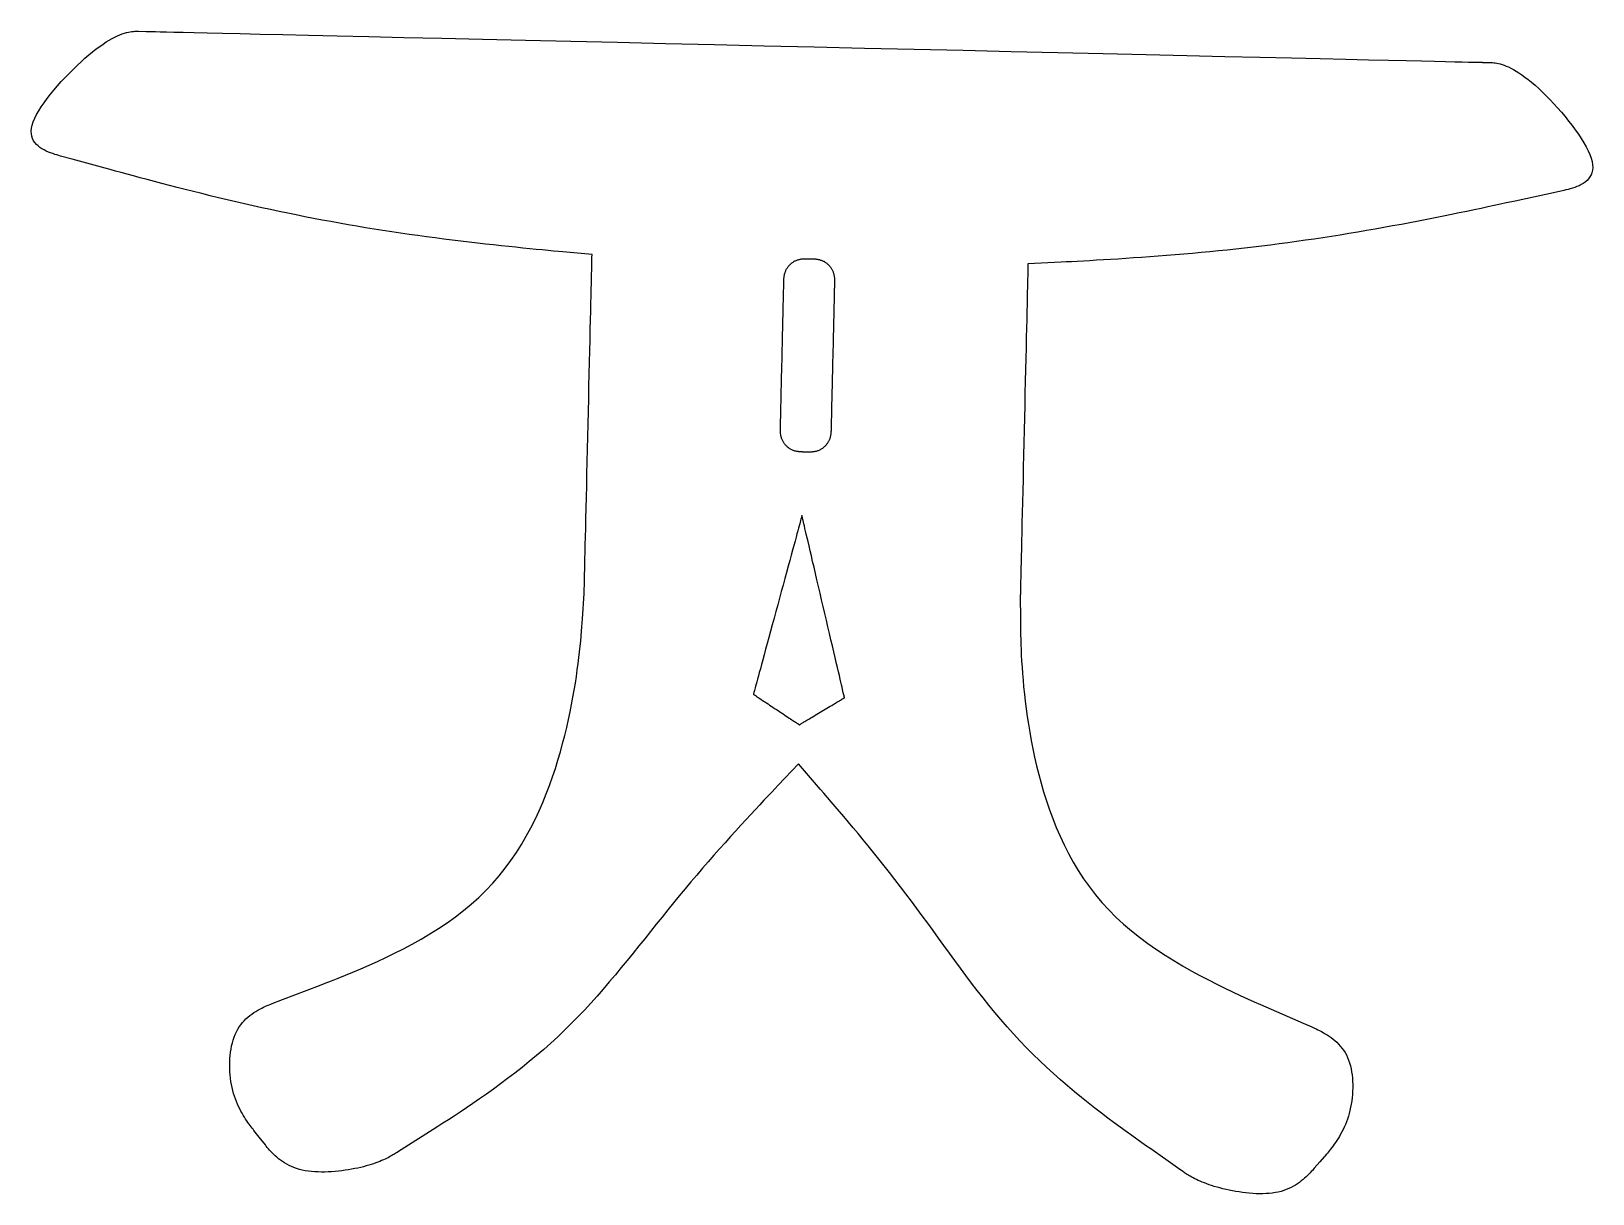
# Model space of a CAD drawing. Header units: millimetres. Extents: x -1615 to -947, y -821 to -185.
# Drawn here: x -1092.6 to -947.3, y -445.3 to -337.1 of the extents above; entities that cross this region are included whole.
import ezdxf

# ---------------------------------------------------------------- set-up
doc = ezdxf.new("R2010")
doc.units = ezdxf.units.MM

msp = doc.modelspace()

# ---------------------------------------------------------------- linework, layer by layer
at = {"flags": 128}
for points in [[(-1021.188716, -405.306535), (-1023.063889, -407.287005), (-1023.358975, -407.598731), (-1023.680661, -407.938978), (-1024.027426, -408.306558), (-1024.397739, -408.700283), (-1024.790078, -409.118968), (-1025.202914, -409.561425), (-1025.634725, -410.026465), (-1026.083983, -410.512905), (-1026.549162, -411.019556), (-1027.028738, -411.545231), (-1027.521184, -412.088743), (-1028.024974, -412.648904), (-1028.538583, -413.224529), (-1029.060485, -413.81443), (-1029.589154, -414.41742), (-1030.123065, -415.032311), (-1030.660691, -415.657918), (-1031.200508, -416.293053), (-1031.74099, -416.936529), (-1032.280609, -417.587159), (-1032.818223, -418.24381), (-1033.354209, -418.905568), (-1033.889332, -419.571572), (-1034.424349, -420.240961), (-1034.960022, -420.912875), (-1035.497113, -421.586455), (-1036.036382, -422.260838), (-1036.57859, -422.935165), (-1037.124498, -423.608574), (-1037.674867, -424.280206), (-1038.230457, -424.9492), (-1038.79203, -425.614696), (-1039.360346, -426.275833), (-1039.936166, -426.93175), (-1040.520251, -427.581588), (-1041.113363, -428.224485), (-1041.716261, -428.859581), (-1042.329708, -429.486016), (-1042.954462, -430.10293), (-1043.591286, -430.70946), (-1044.240385, -431.304781), (-1044.899746, -431.8882), (-1045.566796, -432.459057), (-1046.238965, -433.016694), (-1046.913686, -433.560449), (-1047.588387, -434.089664), (-1048.260497, -434.603681), (-1048.927447, -435.101839), (-1049.586668, -435.583478), (-1050.235588, -436.04794), (-1050.871638, -436.494564), (-1051.492248, -436.922692), (-1052.094847, -437.331665), (-1052.676866, -437.720822), (-1053.235736, -438.089505), (-1053.768883, -438.437053), (-1054.27374, -438.762808), (-1054.747737, -439.06611), (-1055.188303, -439.346299), (-1058.164257, -441.231464), (-1058.61332, -441.515919), (-1058.684092, -441.560669), (-1058.76187, -441.609371), (-1058.846922, -441.661714), (-1058.939517, -441.717382), (-1059.039924, -441.776062), (-1059.148414, -441.83744), (-1059.265253, -441.901204), (-1059.390713, -441.967039), (-1059.525061, -442.034631), (-1059.668568, -442.103666), (-1059.821502, -442.173833), (-1059.984132, -442.244815), (-1060.156727, -442.316301), (-1060.339558, -442.387976), (-1060.532892, -442.459526), (-1060.736999, -442.530638), (-1060.952148, -442.600998), (-1061.178608, -442.670293), (-1061.416648, -442.738208), (-1061.666538, -442.804431), (-1061.928306, -442.868618), (-1062.201015, -442.930313), (-1062.483491, -442.98903), (-1062.774557, -443.044282), (-1063.073037, -443.095584), (-1063.377754, -443.14245), (-1063.687533, -443.184393), (-1064.001197, -443.220929), (-1064.31757, -443.25157), (-1064.635476, -443.275833), (-1064.953738, -443.293228), (-1065.271181, -443.303273), (-1065.586628, -443.305479), (-1065.898904, -443.299361), (-1066.206832, -443.284434), (-1066.509235, -443.260211), (-1066.804937, -443.226207), (-1067.092764, -443.181936), (-1067.371538, -443.12691), (-1067.640083, -443.060646), (-1067.89745, -442.982914), (-1068.143612, -442.894516), (-1068.378764, -442.796512), (-1068.603104, -442.689962), (-1068.81683, -442.575924), (-1069.020139, -442.455458), (-1069.213231, -442.329624), (-1069.396301, -442.199481), (-1069.569549, -442.06609), (-1069.733172, -441.930508), (-1069.887368, -441.793796), (-1070.032334, -441.657015), (-1070.168269, -441.521221), (-1070.295369, -441.387475), (-1070.413834, -441.256839), (-1070.52386, -441.130368), (-1070.625646, -441.009126), (-1070.719389, -440.89417), (-1070.805287, -440.786559), (-1071.380162, -440.056358), (-1071.876726, -439.425363), (-1071.954807, -439.325991), (-1072.039568, -439.21721), (-1072.130243, -439.099076), (-1072.226062, -438.971648), (-1072.326259, -438.834979), (-1072.430066, -438.689128), (-1072.536714, -438.53415), (-1072.645436, -438.370102), (-1072.755464, -438.197039), (-1072.866031, -438.01502), (-1072.976368, -437.824098), (-1073.085708, -437.624331), (-1073.193282, -437.415777), (-1073.298324, -437.198491), (-1073.400066, -436.972528), (-1073.497739, -436.737947), (-1073.590576, -436.494802), (-1073.677808, -436.243151), (-1073.75867, -435.983049), (-1073.832391, -435.714553), (-1073.898299, -435.437889), (-1073.956098, -435.153957), (-1074.005587, -434.863826), (-1074.046561, -434.568566), (-1074.078821, -434.269246), (-1074.102164, -433.966936), (-1074.116387, -433.662703), (-1074.12129, -433.35762), (-1074.11667, -433.052753), (-1074.102325, -432.749175), (-1074.078054, -432.447953), (-1074.043654, -432.150156), (-1073.998922, -431.856854), (-1073.94366, -431.569117), (-1073.877662, -431.288014), (-1073.800728, -431.014615), (-1073.712655, -430.749988), (-1073.613243, -430.495204), (-1073.502288, -430.251331), (-1073.379589, -430.019439), (-1073.24518, -429.80035), (-1073.100045, -429.593896), (-1072.945397, -429.399663), (-1072.782456, -429.217235), (-1072.612438, -429.046199), (-1072.436562, -428.886137), (-1072.256047, -428.736638), (-1072.072107, -428.597283), (-1071.885962, -428.46766), (-1071.698829, -428.347354), (-1071.511926, -428.235947), (-1071.32647, -428.133028), (-1071.143677, -428.03818), (-1070.964767, -427.950988), (-1070.790957, -427.871038), (-1070.623464, -427.797915), (-1070.463505, -427.731203), (-1070.312299, -427.670488), (-1070.171064, -427.615355), (-1069.214019, -427.248584), (-1065.780202, -425.933419), (-1065.240096, -425.726244), (-1064.652804, -425.499118), (-1064.022648, -425.251819), (-1063.35395, -424.984125), (-1062.651031, -424.695813), (-1061.918213, -424.386659), (-1061.159817, -424.056441), (-1060.380165, -423.704936), (-1059.583578, -423.331923), (-1058.774379, -422.937179), (-1057.956888, -422.520479), (-1057.135427, -422.081602), (-1056.314319, -421.620325), (-1055.497883, -421.136425), (-1054.690443, -420.629679), (-1053.896319, -420.099866), (-1053.119834, -419.546762), (-1052.365309, -418.970143), (-1051.637065, -418.369789), (-1050.939424, -417.745475), (-1050.275817, -417.097327), (-1049.646111, -416.426858), (-1049.049285, -415.735929), (-1048.484313, -415.026401), (-1047.950176, -414.300135), (-1047.445847, -413.558991), (-1046.970305, -412.80483), (-1046.522528, -412.039514), (-1046.101492, -411.264902), (-1045.706174, -410.482857), (-1045.33555, -409.695239), (-1044.988599, -408.903909), (-1044.664297, -408.110727), (-1044.361623, -407.317554), (-1044.07955, -406.526252), (-1043.817058, -405.738682), (-1043.573125, -404.956702), (-1043.346724, -404.182177), (-1043.136837, -403.416965), (-1042.942436, -402.662928), (-1042.76257, -401.921764), (-1042.596551, -401.194529), (-1042.443765, -400.482112), (-1042.303591, -399.785407), (-1042.175412, -399.105305), (-1042.058613, -398.442698), (-1041.952574, -397.798479), (-1041.856679, -397.173537), (-1041.770311, -396.568767), (-1041.692851, -395.98506), (-1041.623682, -395.423307), (-1041.562187, -394.884401), (-1041.507749, -394.369233), (-1041.459749, -393.878695), (-1041.417572, -393.413681), (-1041.380597, -392.975079), (-1041.348211, -392.563784), (-1041.319793, -392.180688), (-1041.294728, -391.82668), (-1041.131263, -389.444408), (-1041.131249, -389.443752), (-1041.131143, -389.439154), (-1041.130854, -389.426676), (-1041.130291, -389.402377), (-1041.129364, -389.362315), (-1041.127981, -389.302552), (-1041.126051, -389.219146), (-1041.123483, -389.108156), (-1041.120185, -388.965644), (-1041.116067, -388.787667), (-1041.111036, -388.570286), (-1041.105003, -388.30956), (-1041.097875, -388.001549), (-1041.089562, -387.642311), (-1041.079973, -387.227908), (-1041.069016, -386.754398), (-1041.056599, -386.217841), (-1041.042632, -385.614296), (-1041.027025, -384.939824), (-1041.009685, -384.190482), (-1040.990566, -383.364302), (-1040.969806, -382.467195), (-1040.947588, -381.50704), (-1040.924093, -380.491719), (-1040.899503, -379.429112), (-1040.874002, -378.327102), (-1040.847771, -377.193567), (-1040.820993, -376.03639), (-1040.793851, -374.863451), (-1040.766526, -373.682631), (-1040.739201, -372.501812), (-1040.712058, -371.328872), (-1040.68528, -370.171695), (-1040.659049, -369.038161), (-1040.633548, -367.93615), (-1040.608959, -366.873544), (-1040.585464, -365.858223), (-1040.563246, -364.898068), (-1040.542485, -364.00096), (-1040.523367, -363.174781), (-1040.506027, -362.425439), (-1040.490419, -361.750966), (-1040.476453, -361.147421), (-1040.464036, -360.610865), (-1040.453079, -360.137354), (-1040.443489, -359.722951), (-1040.435176, -359.363714), (-1040.428049, -359.055702), (-1040.422016, -358.794977), (-1040.416986, -358.577595), (-1040.412866, -358.399619), (-1040.409569, -358.257106), (-1040.407001, -358.146117), (-1040.405071, -358.062711), (-1040.403687, -358.002948), (-1040.40276, -357.962886), (-1040.402198, -357.938587), (-1040.40191, -357.926108), (-1040.401803, -357.921511), (-1040.401788, -357.920855), (-1043.108522, -357.66549), (-1043.534491, -357.625273), (-1043.999018, -357.581238), (-1044.500057, -357.533397), (-1045.035562, -357.481765), (-1045.603492, -357.426352), (-1046.2018, -357.367174), (-1046.828442, -357.304241), (-1047.481375, -357.237566), (-1048.158552, -357.167164), (-1048.857931, -357.093044), (-1049.577465, -357.015222), (-1050.315112, -356.933709), (-1051.068827, -356.84852), (-1051.836564, -356.759664), (-1052.61628, -356.667156), (-1053.40593, -356.571009), (-1054.203471, -356.471235), (-1055.006856, -356.367847), (-1055.814043, -356.260858), (-1056.622985, -356.15028), (-1057.43198, -356.036124), (-1058.24069, -355.918391), (-1059.049115, -355.797082), (-1059.85726, -355.672197), (-1060.665124, -355.543732), (-1061.472712, -355.411691), (-1062.280024, -355.276071), (-1063.087065, -355.136871), (-1063.893834, -354.994094), (-1064.700334, -354.847736), (-1065.506567, -354.697798), (-1066.312538, -354.54428), (-1067.118245, -354.387181), (-1067.923693, -354.2265), (-1068.728883, -354.062239), (-1069.533818, -353.894394), (-1070.338499, -353.722968), (-1071.142929, -353.547958), (-1071.94711, -353.369365), (-1072.751044, -353.187188), (-1073.5544, -353.001549), (-1074.355523, -352.813055), (-1075.152417, -352.622433), (-1075.943093, -352.430414), (-1076.725559, -352.237725), (-1077.497825, -352.045096), (-1078.2579, -351.853255), (-1079.003792, -351.66293), (-1079.73351, -351.474853), (-1080.445061, -351.289749), (-1081.136457, -351.108348), (-1081.805705, -350.93138), (-1082.450814, -350.759571), (-1083.069793, -350.593652), (-1083.660651, -350.434352), (-1084.221397, -350.282398), (-1084.750039, -350.13852), (-1085.244587, -350.003446), (-1085.703048, -349.877905), (-1088.794648, -349.029924), (-1089.859264, -348.737868), (-1090.026473, -348.691729), (-1090.20685, -348.640371), (-1090.397594, -348.582952), (-1090.595901, -348.518634), (-1090.79897, -348.446579), (-1091.004001, -348.365945), (-1091.208189, -348.275895), (-1091.408734, -348.175587), (-1091.602836, -348.064184), (-1091.787691, -347.940846), (-1091.960497, -347.804733), (-1092.118454, -347.655006), (-1092.258759, -347.490826), (-1092.378611, -347.311353), (-1092.475208, -347.115749), (-1092.545747, -346.903172), (-1092.587428, -346.672785), (-1092.597449, -346.423747), (-1092.573008, -346.155221), (-1092.511304, -345.866364), (-1092.410459, -345.556871), (-1092.272303, -345.228556), (-1092.09959, -344.883765), (-1091.895073, -344.524845), (-1091.661508, -344.154142), (-1091.401646, -343.774002), (-1091.118244, -343.386773), (-1090.814055, -342.9948), (-1090.491833, -342.600429), (-1090.154331, -342.206008), (-1089.804306, -341.813882), (-1089.444509, -341.426397), (-1089.077695, -341.045901), (-1088.706618, -340.674739), (-1088.334034, -340.315258), (-1087.962695, -339.969805), (-1087.595355, -339.640725), (-1087.234769, -339.330365), (-1086.883689, -339.041071), (-1086.544873, -338.77519), (-1086.220563, -338.534461), (-1085.910973, -338.318193), (-1085.615803, -338.125086), (-1085.334761, -337.953844), (-1085.067547, -337.803166), (-1084.813865, -337.671755), (-1084.573417, -337.558314), (-1084.34591, -337.461542), (-1084.131042, -337.380141), (-1083.92852, -337.312814), (-1083.738046, -337.25826), (-1083.559324, -337.215183), (-1083.392056, -337.182283), (-1083.235946, -337.158264), (-1083.090697, -337.141825), (-1082.956013, -337.131668), (-1082.831596, -337.126496), (-1082.717149, -337.125007), (-1082.612377, -337.125907), (-1081.911615, -337.141891), (-1081.909023, -337.14195), (-1081.890882, -337.14237), (-1081.84164, -337.14351), (-1081.745748, -337.145728), (-1081.587658, -337.149386), (-1081.351816, -337.154843), (-1081.022676, -337.162458), (-1080.584685, -337.172592), (-1080.022295, -337.185603), (-1079.319955, -337.201854), (-1078.462116, -337.221701), (-1077.433227, -337.245507), (-1076.217739, -337.273629), (-1074.800101, -337.306429), (-1073.164764, -337.344266), (-1071.296177, -337.387499), (-1069.178792, -337.436489), (-1066.797057, -337.491594), (-1064.135423, -337.553177), (-1061.17834, -337.621595), (-1057.918032, -337.697028), (-1054.377825, -337.778938), (-1050.588819, -337.866603), (-1046.582114, -337.959306), (-1042.388809, -338.056326), (-1038.040005, -338.156944), (-1033.5668, -338.26044), (-1029.000297, -338.366096), (-1024.371592, -338.473189), (-1019.711789, -338.581002), (-1015.051986, -338.688816), (-1010.423282, -338.79591), (-1005.856778, -338.901564), (-1001.383575, -339.005061), (-997.03477, -339.105678), (-992.841465, -339.202698), (-988.83476, -339.295401), (-985.045753, -339.383068), (-981.505547, -339.464977), (-978.245239, -339.540411), (-975.288156, -339.608828), (-972.626522, -339.67041), (-970.244787, -339.725516), (-968.127401, -339.774506), (-966.258814, -339.817739), (-964.623478, -339.855576), (-963.20584, -339.888375), (-961.990352, -339.916498), (-960.961463, -339.940303), (-960.103623, -339.960152), (-959.401284, -339.976401), (-958.838894, -339.989414), (-958.400904, -339.999547), (-958.071763, -340.007163), (-957.835922, -340.012619), (-957.67783, -340.016277), (-957.581939, -340.018495), (-957.532698, -340.019635), (-957.514556, -340.020054), (-957.511964, -340.020115), (-956.906567, -340.034081), (-956.811177, -340.0365), (-956.70647, -340.040445), (-956.592205, -340.047234), (-956.468148, -340.058181), (-956.334058, -340.074606), (-956.189701, -340.097823), (-956.034836, -340.129151), (-955.869228, -340.169904), (-955.692637, -340.221402), (-955.504828, -340.284959), (-955.305562, -340.361893), (-955.094602, -340.45352), (-954.871711, -340.561157), (-954.63665, -340.686122), (-954.389181, -340.82973), (-954.129069, -340.993298), (-953.856073, -341.178143), (-953.569959, -341.385582), (-953.270487, -341.616931), (-952.957421, -341.873508), (-952.631002, -342.155994), (-952.293397, -342.462536), (-951.947253, -342.790643), (-951.595215, -343.137828), (-951.239929, -343.501602), (-950.884042, -343.879476), (-950.530201, -344.268959), (-950.181051, -344.667565), (-949.839239, -345.072804), (-949.507411, -345.482188), (-949.188213, -345.893226), (-948.884292, -346.303431), (-948.598294, -346.710313), (-948.332865, -347.111386), (-948.090651, -347.504157), (-947.874299, -347.88614), (-947.686456, -348.254844), (-947.529766, -348.607783), (-947.406877, -348.942465), (-947.320435, -349.256404), (-947.272184, -349.547689), (-947.260262, -349.816725), (-947.281907, -350.0645), (-947.334354, -350.291999), (-947.414839, -350.500207), (-947.520599, -350.69011), (-947.64887, -350.862695), (-947.79689, -351.018944), (-947.961893, -351.159846), (-948.141116, -351.286387), (-948.331796, -351.39955), (-948.531169, -351.500322), (-948.736471, -351.589688), (-948.94494, -351.668635), (-949.153811, -351.738148), (-949.360318, -351.799212), (-949.561702, -351.852814), (-949.755197, -351.899938), (-949.93804, -351.941571), (-951.186115, -352.213381), (-953.910991, -352.806582), (-954.339816, -352.899909), (-954.807452, -353.001517), (-955.311839, -353.110791), (-955.850914, -353.227113), (-956.422619, -353.349869), (-957.024888, -353.47844), (-957.655662, -353.612212), (-958.312881, -353.750567), (-958.994482, -353.89289), (-959.698403, -354.038564), (-960.422585, -354.186973), (-961.164964, -354.337499), (-961.923481, -354.489528), (-962.696073, -354.642443), (-963.480678, -354.795627), (-964.275237, -354.948463), (-965.077687, -355.100337), (-965.885967, -355.250631), (-966.698016, -355.398728), (-967.511772, -355.544014), (-968.325518, -355.685974), (-969.138912, -355.824505), (-969.951956, -355.95961), (-970.764653, -356.091285), (-971.577004, -356.219536), (-972.389013, -356.34436), (-973.200681, -356.465758), (-974.012008, -356.583732), (-974.823001, -356.69828), (-975.633657, -356.809405), (-976.443982, -356.917106), (-977.253977, -357.021384), (-978.063644, -357.122239), (-978.872985, -357.219673), (-979.682001, -357.313684), (-980.490697, -357.404275), (-981.299073, -357.491445), (-982.107133, -357.575195), (-982.914877, -357.655526), (-983.722308, -357.732437), (-984.529096, -357.805942), (-985.333578, -357.876096), (-986.133761, -357.942968), (-986.927647, -358.006627), (-987.713243, -358.067142), (-988.488554, -358.124579), (-989.251586, -358.179009), (-990.000343, -358.230498), (-990.73283, -358.279115), (-991.447051, -358.324931), (-992.141014, -358.368011), (-992.812722, -358.408425), (-993.46018, -358.446241), (-994.081395, -358.481528), (-994.67437, -358.514352), (-995.237112, -358.544785), (-995.767624, -358.572894), (-996.263912, -358.598745), (-996.723983, -358.62241), (-999.826402, -358.780679), (-999.826417, -358.781324), (-999.826521, -358.785839), (-999.826805, -358.798096), (-999.827358, -358.821963), (-999.828269, -358.861313), (-999.829627, -358.920014), (-999.831524, -359.001939), (-999.834047, -359.110956), (-999.837286, -359.250938), (-999.841333, -359.425753), (-999.846274, -359.639272), (-999.852202, -359.895367), (-999.859204, -360.197906), (-999.867371, -360.550761), (-999.876792, -360.957804), (-999.887557, -361.422902), (-999.899755, -361.949927), (-999.913476, -362.54275), (-999.928809, -363.205241), (-999.945844, -363.94127), (-999.964627, -364.752774), (-999.985021, -365.633945), (-1000.00685, -366.577043), (-1000.029932, -367.574327), (-1000.054089, -368.618057), (-1000.079141, -369.700491), (-1000.104911, -370.813889), (-1000.131219, -371.950509), (-1000.157884, -373.102612), (-1000.184728, -374.262454), (-1000.211573, -375.422298), (-1000.238239, -376.5744), (-1000.264546, -377.71102), (-1000.290315, -378.824418), (-1000.315369, -379.906852), (-1000.339526, -380.950582), (-1000.362608, -381.947866), (-1000.384436, -382.890965), (-1000.404831, -383.772136), (-1000.423612, -384.583639), (-1000.440648, -385.319667), (-1000.455982, -385.982159), (-1000.469703, -386.574982), (-1000.481901, -387.102008), (-1000.492665, -387.567106), (-1000.502086, -387.974147), (-1000.510253, -388.327003), (-1000.517255, -388.629543), (-1000.523183, -388.885636), (-1000.528125, -389.099156), (-1000.532171, -389.273972), (-1000.535411, -389.413952), (-1000.537934, -389.52297), (-1000.53983, -389.604894), (-1000.541189, -389.663597), (-1000.5421, -389.702945), (-1000.542652, -389.726814), (-1000.542935, -389.73907), (-1000.54304, -389.743585), (-1000.543055, -389.74423), (-1000.528617, -391.809713), (-1000.526229, -392.134892), (-1000.522939, -392.490244), (-1000.51806, -392.874963), (-1000.510906, -393.288238), (-1000.500793, -393.729265), (-1000.487034, -394.19723), (-1000.468942, -394.691329), (-1000.445833, -395.210754), (-1000.41702, -395.754693), (-1000.381818, -396.322342), (-1000.339541, -396.91289), (-1000.289501, -397.52553), (-1000.231015, -398.159452), (-1000.163395, -398.813851), (-1000.085957, -399.487916), (-999.998013, -400.18084), (-999.898879, -400.891815), (-999.787868, -401.620031), (-999.664294, -402.364682), (-999.527472, -403.124959), (-999.376636, -403.899869), (-999.210698, -404.687689), (-999.028493, -405.486514), (-998.828854, -406.294435), (-998.610614, -407.109543), (-998.372607, -407.929934), (-998.113665, -408.7537), (-997.832623, -409.578932), (-997.528315, -410.403726), (-997.199571, -411.226172), (-996.845228, -412.044364), (-996.464117, -412.856395), (-996.055073, -413.660358), (-995.616929, -414.454345), (-995.148518, -415.23645), (-994.648673, -416.004764), (-994.116229, -416.757382), (-993.550017, -417.492396), (-992.948872, -418.207898), (-992.311628, -418.901982), (-991.638051, -419.573065), (-990.931641, -420.220865), (-990.196834, -420.845424), (-989.438061, -421.446787), (-988.65976, -422.024993), (-987.866363, -422.580087), (-987.062305, -423.112111), (-986.25202, -423.621107), (-985.439942, -424.107117), (-984.630505, -424.570186), (-983.828143, -425.010355), (-983.037292, -425.427667), (-982.262384, -425.822163), (-981.507854, -426.193887), (-980.778136, -426.542882), (-980.077665, -426.86919), (-979.410874, -427.172854), (-978.782198, -427.453915), (-978.196072, -427.712417), (-974.229102, -429.44668), (-973.417658, -429.801303), (-973.290061, -429.857217), (-973.151529, -429.918807), (-973.003295, -429.986434), (-972.846597, -430.060455), (-972.682668, -430.141228), (-972.512745, -430.229113), (-972.338062, -430.324467), (-972.159855, -430.427647), (-971.979361, -430.539015), (-971.797814, -430.658926), (-971.616448, -430.78774), (-971.436501, -430.925814), (-971.259208, -431.073507), (-971.085803, -431.231179), (-970.917522, -431.399186), (-970.755602, -431.577886), (-970.601275, -431.767639), (-970.45578, -431.968803), (-970.32035, -432.181736), (-970.196222, -432.406795), (-970.084383, -432.644105), (-969.984829, -432.892841), (-969.897309, -433.151944), (-969.821573, -433.420356), (-969.757368, -433.697017), (-969.704444, -433.980869), (-969.66255, -434.270852), (-969.631434, -434.565906), (-969.610846, -434.864975), (-969.600533, -435.166997), (-969.600245, -435.470915), (-969.609731, -435.775668), (-969.628739, -436.080199), (-969.657018, -436.383447), (-969.694317, -436.684355), (-969.740385, -436.981862), (-969.794971, -437.274911), (-969.857823, -437.562441), (-969.928691, -437.843393), (-970.007322, -438.11671), (-970.09338, -438.381504), (-970.186181, -438.637582), (-970.284957, -438.884923), (-970.388936, -439.123506), (-970.49735, -439.353312), (-970.609429, -439.574318), (-970.724404, -439.786505), (-970.841505, -439.989852), (-970.959962, -440.184338), (-971.079007, -440.369941), (-971.197869, -440.546642), (-971.315779, -440.71442), (-971.431966, -440.873254), (-971.545664, -441.023124), (-971.656101, -441.164008), (-971.762507, -441.295886), (-971.864113, -441.418738), (-971.96015, -441.532542), (-972.049849, -441.637278), (-972.657632, -442.34023), (-973.182915, -442.947564), (-973.265672, -443.04304), (-973.356456, -443.146561), (-973.455417, -443.257055), (-973.562703, -443.373459), (-973.678462, -443.494702), (-973.802843, -443.619717), (-973.935995, -443.747439), (-974.078066, -443.876798), (-974.229204, -444.006729), (-974.389558, -444.136162), (-974.559278, -444.264031), (-974.738511, -444.389269), (-974.927405, -444.510808), (-975.12611, -444.62758), (-975.334774, -444.738518), (-975.553545, -444.842555), (-975.782572, -444.938624), (-976.022005, -445.025656), (-976.27199, -445.102585), (-976.532676, -445.168343), (-976.803997, -445.22213), (-977.085015, -445.264219), (-977.374578, -445.295149), (-977.671535, -445.315458), (-977.974732, -445.325689), (-978.283018, -445.326379), (-978.595239, -445.318068), (-978.910244, -445.301296), (-979.22688, -445.276603), (-979.543996, -445.244528), (-979.860436, -445.205611), (-980.175051, -445.160392), (-980.486688, -445.109408), (-980.794193, -445.053203), (-981.096416, -444.992313), (-981.392203, -444.92728), (-981.680401, -444.858643), (-981.959859, -444.786939), (-982.229426, -444.712711), (-982.487946, -444.636498), (-982.734508, -444.558799), (-982.969155, -444.479956), (-983.192171, -444.400267), (-983.40384, -444.320037), (-983.604445, -444.239564), (-983.794268, -444.15915), (-983.973592, -444.079097), (-984.142703, -443.999705), (-984.301883, -443.921274), (-984.451414, -443.844107), (-984.59158, -443.768505), (-984.722666, -443.694767), (-984.844952, -443.623195), (-984.958724, -443.554092), (-985.064265, -443.487756), (-985.161857, -443.424488), (-985.251784, -443.364592), (-985.33433, -443.308367), (-985.409776, -443.256114), (-985.913865, -442.903182), (-988.407104, -441.157186), (-988.799367, -440.882321), (-989.226491, -440.582044), (-989.685942, -440.257133), (-990.17518, -439.908364), (-990.691671, -439.536518), (-991.232876, -439.142368), (-991.796262, -438.726696), (-992.379288, -438.290277), (-992.979422, -437.83389), (-993.594123, -437.358312), (-994.220857, -436.864322), (-994.857087, -436.352696), (-995.500275, -435.824213), (-996.147887, -435.27965), (-996.797385, -434.719785), (-997.446231, -434.145396), (-998.09189, -433.55726), (-998.731825, -432.956155), (-999.3635, -432.342857), (-999.984377, -431.718148), (-1000.592477, -431.08281), (-1001.188041, -430.43766), (-1001.771873, -429.783523), (-1002.344768, -429.121223), (-1002.907529, -428.451585), (-1003.460953, -427.775432), (-1004.005842, -427.093589), (-1004.542995, -426.40688), (-1005.073211, -425.716129), (-1005.59729, -425.022162), (-1006.116031, -424.3258), (-1006.630235, -423.627871), (-1007.140701, -422.929198), (-1007.648228, -422.230604), (-1008.153616, -421.532914), (-1008.657665, -420.836953), (-1009.161175, -420.143544), (-1009.664945, -419.453513), (-1010.169775, -418.767683), (-1010.676464, -418.086879), (-1011.185434, -417.411996), (-1011.695594, -416.74422), (-1012.205475, -416.084807), (-1012.713608, -415.435012), (-1013.218522, -414.796092), (-1013.71875, -414.169303), (-1014.212823, -413.555903), (-1014.699271, -412.957146), (-1015.176624, -412.37429), (-1015.643414, -411.80859), (-1016.098172, -411.261304), (-1016.539429, -410.733686), (-1016.965714, -410.226994), (-1017.375561, -409.742484), (-1017.767498, -409.281411), (-1018.140057, -408.845034), (-1018.491769, -408.434607), (-1018.821164, -408.051387), (-1019.126773, -407.69663), (-1021.188716, -405.306535)], [(-1020.560189, -376.292957), (-1020.776174, -376.287988), (-1020.810159, -376.287183), (-1020.84719, -376.286175), (-1020.88707, -376.284834), (-1020.929608, -376.28303), (-1020.974606, -376.280633), (-1021.021871, -376.277516), (-1021.071208, -376.273548), (-1021.122424, -376.268601), (-1021.175321, -376.262543), (-1021.229708, -376.255246), (-1021.285388, -376.246581), (-1021.342167, -376.23642), (-1021.399851, -376.224631), (-1021.458244, -376.211086), (-1021.517154, -376.195655), (-1021.576383, -376.17821), (-1021.63574, -376.15862), (-1021.695027, -376.136757), (-1021.754052, -376.11249), (-1021.812619, -376.085691), (-1021.870549, -376.05627), (-1021.927727, -376.024294), (-1021.984051, -375.989871), (-1022.039421, -375.953106), (-1022.093737, -375.91411), (-1022.146898, -375.872987), (-1022.198803, -375.829843), (-1022.249352, -375.784789), (-1022.298445, -375.73793), (-1022.34598, -375.689372), (-1022.391857, -375.639225), (-1022.435976, -375.587593), (-1022.478236, -375.534585), (-1022.518536, -375.480307), (-1022.556777, -375.424867), (-1022.592857, -375.368372), (-1022.626676, -375.310928), (-1022.658133, -375.252644), (-1022.687128, -375.193626), (-1022.71356, -375.13398), (-1022.737368, -375.073829), (-1022.758649, -375.013346), (-1022.777541, -374.952723), (-1022.794182, -374.892145), (-1022.808706, -374.831802), (-1022.821252, -374.771885), (-1022.831955, -374.712579), (-1022.840955, -374.654076), (-1022.848387, -374.596563), (-1022.854387, -374.54023), (-1022.859095, -374.485264), (-1022.862645, -374.431856), (-1022.865176, -374.380193), (-1022.866824, -374.330465), (-1022.867725, -374.28286), (-1022.868018, -374.237568), (-1022.867838, -374.194775), (-1022.867324, -374.154673), (-1022.866612, -374.11745), (-1022.860783, -373.866226), (-1022.860776, -373.86595), (-1022.860732, -373.864018), (-1022.860611, -373.858775), (-1022.860375, -373.848566), (-1022.859986, -373.831734), (-1022.859405, -373.806624), (-1022.858596, -373.771581), (-1022.857518, -373.724947), (-1022.856134, -373.665069), (-1022.854407, -373.590292), (-1022.852296, -373.498958), (-1022.849764, -373.389412), (-1022.846774, -373.259999), (-1022.843286, -373.109063), (-1022.839263, -372.934948), (-1022.834666, -372.736), (-1022.829456, -372.510562), (-1022.823596, -372.256978), (-1022.817048, -371.973594), (-1022.809773, -371.658753), (-1022.80175, -371.311628), (-1022.79304, -370.934701), (-1022.783718, -370.531286), (-1022.77386, -370.104692), (-1022.763544, -369.658231), (-1022.752844, -369.195214), (-1022.741838, -368.718951), (-1022.730603, -368.232755), (-1022.719215, -367.739937), (-1022.70775, -367.243807), (-1022.696285, -366.747678), (-1022.684898, -366.254859), (-1022.673663, -365.768664), (-1022.662656, -365.292401), (-1022.651957, -364.829384), (-1022.64164, -364.382922), (-1022.631783, -363.956328), (-1022.622461, -363.552912), (-1022.61375, -363.175986), (-1022.605728, -362.828861), (-1022.598453, -362.51402), (-1022.591904, -362.230636), (-1022.586045, -361.977053), (-1022.580835, -361.751614), (-1022.576238, -361.552666), (-1022.572215, -361.378551), (-1022.568727, -361.227615), (-1022.565736, -361.098202), (-1022.563204, -360.988656), (-1022.561094, -360.897322), (-1022.559366, -360.822544), (-1022.557983, -360.762666), (-1022.556905, -360.716033), (-1022.556095, -360.68099), (-1022.555515, -360.65588), (-1022.555126, -360.639048), (-1022.55489, -360.628838), (-1022.554769, -360.623596), (-1022.554724, -360.621664), (-1022.554718, -360.621388), (-1022.549691, -360.404292), (-1022.548878, -360.370132), (-1022.547861, -360.33291), (-1022.546513, -360.292822), (-1022.544706, -360.250062), (-1022.542311, -360.204827), (-1022.5392, -360.157309), (-1022.535246, -360.107705), (-1022.53032, -360.05621), (-1022.524294, -360.003017), (-1022.51704, -359.948325), (-1022.508431, -359.892325), (-1022.498337, -359.835214), (-1022.486632, -359.777186), (-1022.473187, -359.718437), (-1022.457874, -359.659161), (-1022.440564, -359.599553), (-1022.421131, -359.53981), (-1022.399445, -359.480125), (-1022.375379, -359.420693), (-1022.348805, -359.361711), (-1022.319634, -359.303355), (-1022.287931, -359.245746), (-1022.253804, -359.188984), (-1022.217355, -359.133173), (-1022.178694, -359.078414), (-1022.137922, -359.02481), (-1022.095147, -358.972462), (-1022.050474, -358.921474), (-1022.004006, -358.871947), (-1021.955853, -358.823984), (-1021.906117, -358.777685), (-1021.854905, -358.733156), (-1021.802322, -358.690496), (-1021.748473, -358.649808), (-1021.693463, -358.611196), (-1021.637399, -358.57476), (-1021.580386, -358.540603), (-1021.522529, -358.508828), (-1021.463932, -358.479535), (-1021.404704, -358.452829), (-1021.344961, -358.42877), (-1021.284879, -358.407261), (-1021.224646, -358.388163), (-1021.16445, -358.371339), (-1021.10448, -358.356651), (-1021.044924, -358.34396), (-1020.985972, -358.333128), (-1020.927808, -358.324017), (-1020.870624, -358.316488), (-1020.814609, -358.310404), (-1020.759949, -358.305627), (-1020.706833, -358.302017), (-1020.655449, -358.299439), (-1020.605987, -358.297752), (-1020.558634, -358.29682), (-1020.513579, -358.296502), (-1020.471008, -358.296663), (-1020.431114, -358.297162), (-1020.394081, -358.297863), (-1020.144143, -358.303626), (-1019.928216, -358.308654), (-1019.894239, -358.309468), (-1019.857218, -358.310486), (-1019.817348, -358.311836), (-1019.774822, -358.313649), (-1019.729835, -358.316055), (-1019.682582, -358.319179), (-1019.633257, -358.323153), (-1019.582054, -358.328104), (-1019.529169, -358.334163), (-1019.474795, -358.341458), (-1019.419126, -358.350117), (-1019.362359, -358.36027), (-1019.304686, -358.372046), (-1019.246303, -358.385574), (-1019.187404, -358.400983), (-1019.128182, -358.4184), (-1019.068836, -358.437957), (-1019.009555, -358.459781), (-1018.950537, -358.484), (-1018.891975, -358.510746), (-1018.834048, -358.540107), (-1018.776874, -358.572016), (-1018.72055, -358.606366), (-1018.66518, -358.643053), (-1018.610864, -358.68197), (-1018.557702, -358.723011), (-1018.505793, -358.766068), (-1018.455241, -358.811038), (-1018.406144, -358.857812), (-1018.358604, -358.906287), (-1018.312721, -358.956354), (-1018.268596, -359.007908), (-1018.226329, -359.060843), (-1018.186021, -359.115053), (-1018.147773, -359.170431), (-1018.111685, -359.226873), (-1018.077858, -359.284271), (-1018.046392, -359.342518), (-1018.017389, -359.401511), (-1017.990948, -359.461142), (-1017.967131, -359.52129), (-1017.945841, -359.58178), (-1017.926939, -359.642424), (-1017.910292, -359.703031), (-1017.895758, -359.76341), (-1017.883204, -359.823374), (-1017.872492, -359.88273), (-1017.863484, -359.941292), (-1017.856045, -359.998868), (-1017.850036, -360.055269), (-1017.84532, -360.110304), (-1017.841763, -360.163785), (-1017.839225, -360.215522), (-1017.837571, -360.265326), (-1017.836663, -360.313005), (-1017.836363, -360.358371), (-1017.836537, -360.401235), (-1017.837045, -360.441405), (-1017.837753, -360.478694), (-1017.843548, -360.730357), (-1017.843553, -360.730633), (-1017.843599, -360.732565), (-1017.84372, -360.737808), (-1017.843957, -360.748017), (-1017.844345, -360.76485), (-1017.844927, -360.789961), (-1017.845737, -360.825006), (-1017.846816, -360.871639), (-1017.848202, -360.931519), (-1017.849931, -361.006298), (-1017.852044, -361.097636), (-1017.854578, -361.207184), (-1017.857572, -361.3366), (-1017.861064, -361.487541), (-1017.865093, -361.661659), (-1017.869695, -361.860613), (-1017.87491, -362.086057), (-1017.880778, -362.339647), (-1017.887334, -362.623039), (-1017.894617, -362.937889), (-1017.902648, -363.285023), (-1017.911368, -363.661959), (-1017.920701, -364.065386), (-1017.93057, -364.491991), (-1017.940898, -364.938464), (-1017.95161, -365.401494), (-1017.962628, -365.877769), (-1017.973876, -366.363978), (-1017.985278, -366.856808), (-1017.996755, -367.352952), (-1018.008233, -367.849095), (-1018.019635, -368.341925), (-1018.030883, -368.828134), (-1018.041901, -369.304409), (-1018.052612, -369.767439), (-1018.062941, -370.213912), (-1018.072811, -370.640518), (-1018.082143, -371.043944), (-1018.090864, -371.42088), (-1018.098894, -371.768015), (-1018.106177, -372.082864), (-1018.112733, -372.366256), (-1018.118601, -372.619846), (-1018.123816, -372.84529), (-1018.128418, -373.044244), (-1018.132446, -373.218362), (-1018.135938, -373.369303), (-1018.138933, -373.498719), (-1018.141467, -373.608268), (-1018.143579, -373.699605), (-1018.14531, -373.774385), (-1018.146695, -373.834264), (-1018.147774, -373.880898), (-1018.148585, -373.915943), (-1018.149165, -373.941053), (-1018.149554, -373.957886), (-1018.149791, -373.968095), (-1018.149912, -373.973339), (-1018.149957, -373.975271), (-1018.149963, -373.975546), (-1018.15499, -374.192994), (-1018.155802, -374.227209), (-1018.156819, -374.26449), (-1018.158167, -374.30464), (-1018.159974, -374.347467), (-1018.162369, -374.39277), (-1018.165481, -374.440357), (-1018.169436, -374.490031), (-1018.174362, -374.541596), (-1018.180388, -374.594855), (-1018.187643, -374.649614), (-1018.196253, -374.705677), (-1018.206349, -374.762848), (-1018.218055, -374.820931), (-1018.231503, -374.87973), (-1018.246819, -374.939049), (-1018.26413, -374.998693), (-1018.283567, -375.058465), (-1018.305255, -375.118171), (-1018.329325, -375.177614), (-1018.355903, -375.236598), (-1018.385079, -375.294943), (-1018.416787, -375.352533), (-1018.45092, -375.409265), (-1018.487373, -375.465038), (-1018.52604, -375.519752), (-1018.566817, -375.573304), (-1018.609598, -375.625593), (-1018.654275, -375.676517), (-1018.700746, -375.725976), (-1018.748903, -375.773868), (-1018.798642, -375.820091), (-1018.849857, -375.864544), (-1018.902442, -375.907126), (-1018.956291, -375.947736), (-1019.011299, -375.98627), (-1019.067361, -376.022629), (-1019.124372, -376.056711), (-1019.182224, -376.088415), (-1019.240814, -376.117639), (-1019.300035, -376.144281), (-1019.359769, -376.168282), (-1019.41984, -376.189736), (-1019.48006, -376.208785), (-1019.540241, -376.225564), (-1019.600197, -376.240212), (-1019.659737, -376.252867), (-1019.718672, -376.263667), (-1019.776817, -376.27275), (-1019.833984, -376.280252), (-1019.889981, -376.286314), (-1019.944622, -376.291072), (-1019.997719, -376.294664), (-1020.049084, -376.297229), (-1020.098528, -376.298904), (-1020.145863, -376.299826), (-1020.190902, -376.300135), (-1020.233455, -376.299966), (-1020.273333, -376.299461), (-1020.310352, -376.298754), (-1020.560189, -376.292957)], [(-1016.90291, -399.157437), (-1016.902993, -399.157085), (-1016.90357, -399.154612), (-1016.905138, -399.147902), (-1016.908192, -399.134834), (-1016.913226, -399.11329), (-1016.920737, -399.081151), (-1016.931218, -399.036297), (-1016.945165, -398.97661), (-1016.963074, -398.899969), (-1016.985439, -398.804258), (-1017.012756, -398.687356), (-1017.04552, -398.547144), (-1017.084226, -398.381503), (-1017.12937, -398.188314), (-1017.181445, -397.965457), (-1017.240948, -397.710815), (-1017.308374, -397.422268), (-1017.384219, -397.097696), (-1017.468975, -396.734981), (-1017.563142, -396.332004), (-1017.666963, -395.887704), (-1017.779697, -395.405261), (-1017.900354, -394.888913), (-1018.027944, -394.342898), (-1018.161476, -393.771454), (-1018.299959, -393.178819), (-1018.442404, -392.569232), (-1018.58782, -391.94693), (-1018.735217, -391.316153), (-1018.883604, -390.681136), (-1019.031991, -390.04612), (-1019.179387, -389.415342), (-1019.324803, -388.79304), (-1019.467248, -388.183453), (-1019.605731, -387.590818), (-1019.739263, -387.019375), (-1019.866853, -386.473359), (-1019.98751, -385.957011), (-1020.100244, -385.474568), (-1020.204066, -385.030269), (-1020.298231, -384.627291), (-1020.382989, -384.264577), (-1020.458833, -383.940005), (-1020.526259, -383.651457), (-1020.585762, -383.396815), (-1020.637838, -383.173959), (-1020.682981, -382.98077), (-1020.721687, -382.815129), (-1020.754451, -382.674917), (-1020.781768, -382.558014), (-1020.804134, -382.462302), (-1020.822042, -382.385663), (-1020.83599, -382.325976), (-1020.846471, -382.281122), (-1020.853981, -382.248982), (-1020.859015, -382.227438), (-1020.862069, -382.214371), (-1020.863637, -382.20766), (-1020.864215, -382.205188), (-1020.864297, -382.204835), (-1020.864391, -382.205182), (-1020.86505, -382.207606), (-1020.866839, -382.21419), (-1020.870321, -382.227009), (-1020.876064, -382.248143), (-1020.88463, -382.279672), (-1020.896585, -382.323672), (-1020.912493, -382.382224), (-1020.93292, -382.457407), (-1020.958431, -382.551298), (-1020.989589, -382.665977), (-1021.02696, -382.803523), (-1021.071109, -382.966014), (-1021.1226, -383.15553), (-1021.181998, -383.374147), (-1021.249869, -383.623947), (-1021.326776, -383.907008), (-1021.413285, -384.225407), (-1021.50996, -384.581224), (-1021.617367, -384.976539), (-1021.735787, -385.412389), (-1021.864374, -385.885657), (-1022.001996, -386.392186), (-1022.147527, -386.927818), (-1022.299836, -387.488394), (-1022.457792, -388.069759), (-1022.620267, -388.667754), (-1022.78613, -389.278222), (-1022.954253, -389.897005), (-1023.123506, -390.519945), (-1023.292758, -391.142886), (-1023.46088, -391.761668), (-1023.626744, -392.372136), (-1023.789218, -392.970131), (-1023.947175, -393.551496), (-1024.099484, -394.112073), (-1024.245014, -394.647704), (-1024.382637, -395.154233), (-1024.511224, -395.627501), (-1024.629644, -396.063351), (-1024.737051, -396.458666), (-1024.833726, -396.814483), (-1024.920235, -397.132883), (-1024.997142, -397.415943), (-1025.065012, -397.665743), (-1025.124411, -397.884361), (-1025.175902, -398.073876), (-1025.220051, -398.236367), (-1025.257422, -398.373913), (-1025.28858, -398.488592), (-1025.31409, -398.582484), (-1025.334517, -398.657666), (-1025.350426, -398.716218), (-1025.36238, -398.760219), (-1025.370947, -398.791747), (-1025.376689, -398.812881), (-1025.380171, -398.825701), (-1025.381961, -398.832283), (-1025.382619, -398.834709), (-1025.382713, -398.835055), (-1025.382624, -398.835114), (-1025.382, -398.835528), (-1025.380307, -398.836652), (-1025.377009, -398.838839), (-1025.371572, -398.842446), (-1025.36346, -398.847828), (-1025.35214, -398.855337), (-1025.337076, -398.865331), (-1025.317734, -398.878163), (-1025.293578, -398.894188), (-1025.264075, -398.913761), (-1025.228687, -398.937237), (-1025.186883, -398.964971), (-1025.138126, -398.997317), (-1025.081882, -399.03463), (-1025.017615, -399.077265), (-1024.944792, -399.125577), (-1024.862876, -399.17992), (-1024.771334, -399.24065), (-1024.669631, -399.308121), (-1024.557498, -399.382511), (-1024.43574, -399.463286), (-1024.305423, -399.549739), (-1024.167621, -399.64116), (-1024.0234, -399.736837), (-1023.87383, -399.836063), (-1023.719983, -399.938127), (-1023.562926, -400.04232), (-1023.403731, -400.147932), (-1023.243466, -400.254253), (-1023.0832, -400.360574), (-1022.924004, -400.466186), (-1022.766948, -400.57038), (-1022.6131, -400.672443), (-1022.463531, -400.771669), (-1022.31931, -400.867346), (-1022.181507, -400.958766), (-1022.051191, -401.045219), (-1021.929433, -401.125995), (-1021.8173, -401.200385), (-1021.715597, -401.267856), (-1021.624055, -401.328586), (-1021.542139, -401.382929), (-1021.469316, -401.431241), (-1021.405049, -401.473877), (-1021.348805, -401.51119), (-1021.300048, -401.543535), (-1021.258243, -401.571268), (-1021.222856, -401.594745), (-1021.193352, -401.614318), (-1021.169197, -401.630343), (-1021.149854, -401.643175), (-1021.134791, -401.653169), (-1021.123471, -401.660679), (-1021.115359, -401.66606), (-1021.109921, -401.669667), (-1021.106624, -401.671855), (-1021.104931, -401.672978), (-1021.104307, -401.673392), (-1021.104218, -401.673451), (-1021.10413, -401.673399), (-1021.103517, -401.673032), (-1021.101854, -401.672036), (-1021.098616, -401.670097), (-1021.093276, -401.666899), (-1021.085311, -401.662129), (-1021.074195, -401.655472), (-1021.059403, -401.646613), (-1021.040409, -401.635239), (-1021.01669, -401.621034), (-1020.987718, -401.603684), (-1020.95297, -401.582875), (-1020.91192, -401.558291), (-1020.864042, -401.529619), (-1020.808813, -401.496543), (-1020.745706, -401.458751), (-1020.674196, -401.415926), (-1020.593759, -401.367755), (-1020.503868, -401.313923), (-1020.404, -401.254115), (-1020.29389, -401.188175), (-1020.174327, -401.116574), (-1020.046363, -401.03994), (-1019.911046, -400.958903), (-1019.769427, -400.874092), (-1019.622556, -400.786137), (-1019.471485, -400.695665), (-1019.317261, -400.603307), (-1019.160938, -400.50969), (-1019.003564, -400.415445), (-1018.84619, -400.321199), (-1018.689866, -400.227582), (-1018.535643, -400.135223), (-1018.384571, -400.044751), (-1018.2377, -399.956796), (-1018.096081, -399.871985), (-1017.960765, -399.790949), (-1017.832799, -399.714316), (-1017.713237, -399.642713), (-1017.603128, -399.576773), (-1017.503259, -399.516965), (-1017.413369, -399.463133), (-1017.332931, -399.414962), (-1017.261421, -399.372137), (-1017.198314, -399.334345), (-1017.143085, -399.301269), (-1017.095208, -399.272597), (-1017.054157, -399.248014), (-1017.019409, -399.227204), (-1016.990437, -399.209855), (-1016.966718, -399.195649), (-1016.947724, -399.184275), (-1016.932932, -399.175417), (-1016.921816, -399.168759), (-1016.913851, -399.163989), (-1016.908512, -399.160792), (-1016.905273, -399.158852), (-1016.903611, -399.157857), (-1016.902997, -399.15749), (-1016.90291, -399.157437)]]:
    msp.add_lwpolyline(points, dxfattribs=at)

doc.saveas('drawing.dxf')
